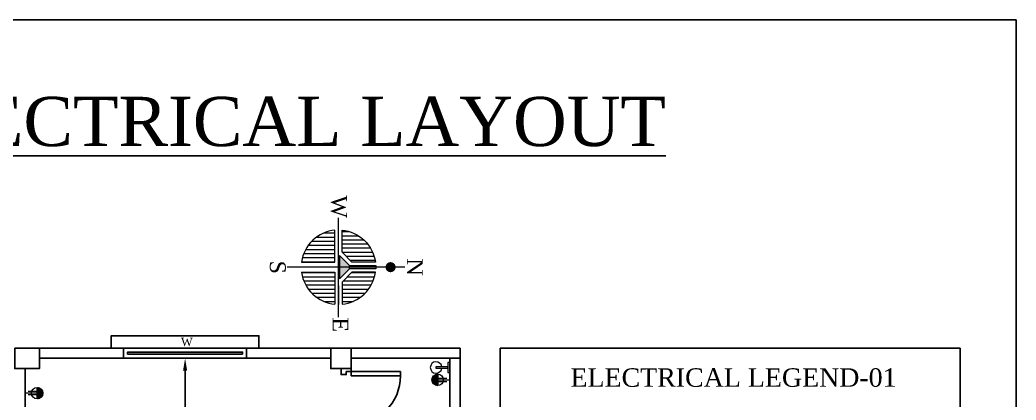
# Model space of a CAD drawing. Header units: inches. Extents: x -5597760 to 21122418, y -37133 to 23298423.
# Drawn here: x 4146.5 to 4632, y -24141.4 to -23956 of the extents above; entities that cross this region are included whole.
import ezdxf
from ezdxf.enums import TextEntityAlignment as Align

# ---------------------------------------------------------------- set-up
doc = ezdxf.new("R2010")
doc.units = ezdxf.units.IN
doc.header["$MEASUREMENT"] = 0
for name, color, linetype, lineweight in [('CONTINUOUS', 7, 'Continuous', 25), ('ELECTRICAL SYMBLE', 170, 'Continuous', 15), ('low wall', 30, 'Continuous', 9), ('North Sign', 7, 'Continuous', 5)]:
    doc.layers.add(name, color=color, linetype=linetype, lineweight=lineweight)
doc.layers.add('Dimention', color=7, linetype='Continuous')
doc.layers.add('Text', color=7, linetype='Continuous')
doc.styles.get("Standard").update_dxf_attribs({"font": 'times.ttf', "height": 8})
doc.styles.add('style4', font='times.ttf')
doc.dimstyles.get("Standard").update_dxf_attribs({"dimtxt": 7, "dimasz": 6, "dimexe": 5, "dimexo": 4, "dimgap": 0.09, "dimtad": 0, "dimtih": 1, "dimtoh": 1, "dimdec": 0, "dimzin": 0, "dimdsep": 46, "dimlunit": 3, "dimtxsty": 'Standard', "dimcen": 0.09, "dimadec": 0, "dimazin": 0, "dimtfac": 1, "dimtdec": 0, "dimtofl": 0, "dimtmove": 0, "dimatfit": 3, "dimfxl": 3, "dimfxlon": 1, "dimtolj": 1, "dimtzin": 0, "dimarcsym": 0})

# ---------------------------------------------------------------- blocks, each defined once
blk = doc.blocks.new('North')
at = {"layer": 'North Sign'}
h = blk.add_hatch(color=1, dxfattribs=at)
edge = h.paths.add_edge_path()
edge.add_line((1.39, -22.63), (1.39, -22.63))
edge.add_line((1.39, -22.63), (1.39, -42.84))
edge.add_line((1.39, -42.84), (-1.39, -42.84))
edge.add_line((-1.39, -42.84), (-1.39, -22.63))
edge.add_arc((0, -54.31), 31.72, 87.48749, 92.51251, ccw=False)
h = blk.add_hatch(color=1, dxfattribs=at)
h.paths.add_polyline_path([(0, -50.54), (-9.09, -50.54), (-1.39, -42.84), (0, -42.84)])
h.paths.add_polyline_path([(9.09, -50.54), (0, -50.54), (0, -42.84), (1.39, -42.84)])
for p, q in [((-5.3, -42.31), (-5.3, -23.09)), ((-3.99, -22.91), (-4.24, -22.91)), ((4.24, -22.91), (3.99, -22.91)), ((4.24, -41.25), (4.24, -22.91)), ((-18.02, -48.7), (-18.02, -28.92)), ((-14.84, -48.7), (-14.84, -26.71)), ((-11.66, -48.67), (-11.66, -25.06)), ((-8.48, -45.49), (-8.48, -23.87)), ((7.42, -44.43), (7.42, -23.57)), ((10.6, -47.61), (10.6, -24.62)), ((13.78, -48.7), (13.78, -26.1)), ((16.96, -48.7), (16.96, -28.11)), ((20.14, -48.7), (20.14, -30.8)), ((-24.38, -48.7), (-24.38, -36.04)), ((-21.2, -48.7), (-21.2, -31.89)), ((23.32, -48.7), (23.32, -34.48)), ((-27.56, -48.7), (-27.56, -42.96)), ((26.5, -48.7), (26.5, -40.08)), ((-3.99, -54.15), (-28.7, -54.15)), ((-28.7, -54.15), (-28.7, -54.15)), ((-26.5, -62.78), (-26.5, -54.15)), ((-23.32, -68.38), (-23.32, -54.15)), ((-20.14, -72.06), (-20.14, -54.15)), ((-16.96, -74.74), (-16.96, -54.15)), ((-13.78, -76.75), (-13.78, -54.15)), ((-10.6, -78.24), (-10.6, -54.15)), ((-7.42, -79.29), (-7.42, -54.15)), ((-4.24, -79.95), (-4.24, -54.15)), ((-3.99, -79.99), (-3.99, -54.15)), ((3.99, -54.15), (28.7, -54.15)), ((3.99, -79.99), (3.99, -54.15)), ((4.24, -79.95), (4.24, -54.15)), ((7.42, -79.29), (7.42, -54.15)), ((10.6, -78.24), (10.6, -54.15)), ((13.78, -76.75), (13.78, -54.15)), ((16.96, -74.74), (16.96, -54.15)), ((20.14, -72.06), (20.14, -54.15)), ((23.32, -68.38), (23.32, -54.15)), ((26.5, -62.78), (26.5, -54.15)), ((28.7, -54.15), (28.7, -54.15)), ((-3.99, -79.99), (-3.99, -79.99)), ((3.99, -79.99), (3.99, -79.99))]:
    blk.add_line(p, q, dxfattribs=at)
at = {"layer": 'North Sign', "color": 1}
for p, q in [((-1.39, -42.84), (-9.09, -50.54)), ((1.39, -42.84), (9.09, -50.54)), ((-9.09, -50.54), (9.09, -50.54))]:
    blk.add_line(p, q, dxfattribs=at)
at = {"layer": 'North Sign'}
for points in [[(0, 0), (0, -91.18)], [(38.81, -51.43), (-38.27, -51.43)], [(-5.87, -51.43), (-14.42, -51.43)], [(14.42, -51.43), (28.83, -51.43)]]:
    blk.add_lwpolyline(points, dxfattribs=at)
at = {"layer": 'North Sign', "color": 1, "const_width": 3.89}
blk.add_lwpolyline([(1.95, -11.12, -1), (-1.95, -11.12, -1)], format="xyb", close=True, dxfattribs=at)
at = {"layer": 'North Sign'}
for points in [[(-3.99, -22.87), (-3.99, -22.87), (-3.99, -41), (-11.69, -48.7), (-28.7, -48.7), (-28.7, -48.7, -0.347379)], [(3.99, -41), (11.69, -48.7), (28.7, -48.7), (28.7, -48.7, 0.347379), (3.99, -22.87), (3.99, -22.87)]]:
    blk.add_lwpolyline(points, format="xyb", close=True, dxfattribs=at)
at = {"layer": 'North Sign', "color": 1}
blk.add_lwpolyline([(1.39, -22.63), (1.39, -22.63), (1.39, -42.84), (-1.39, -42.84), (-1.39, -22.63, -0.021929)], format="xyb", close=True, dxfattribs=at)
at = {"layer": 'North Sign'}
for start, end in [(185.42309, 262.0478), (277.9522, 354.57691)]:
    blk.add_arc((0, -51.43), 28.83, start, end, dxfattribs=at)
at = {"layer": 'North Sign', "style": 'style4'}
for s, p in [('N', (-0.06, 7.64)), ('W', (-46.8, -50.97)), ('E', (44.55, -49.85)), ('S', (0.05, -98.35))]:
    blk.add_text(s, height=12.3, dxfattribs=at).set_placement(p, align=Align.MIDDLE_CENTER)
blk = doc.blocks.new('Small Door')
at = {"color": 142}
for points in [[(1.5, 24), (1.5, 0), (3.5, 0), (3.5, 24)], [(0, 0), (1.5, 0), (1.5, -2.5), (3, -2.5), (3, -5), (0, -5)], [(29, 0), (27.5, 0), (27.5, -2.5), (26, -2.5), (26, -5), (29, -5)]]:
    blk.add_lwpolyline(points, close=True, dxfattribs=at)
blk.add_arc((3.5, 0), 24, 0, 90, dxfattribs=at)
blk = doc.blocks.new('*D1180')
at = {"color": 0, "lineweight": -2, "transparency": 16777216}
for p, q in [((4226.97, -24121), (4231.97, -24121)), ((4226.97, -24127), (4226.97, -24149.34)), ((4226.97, -24180), (4226.97, -24157.66)), ((4226.97, -24186), (4231.97, -24186))]:
    blk.add_line(p, q, dxfattribs=at)
at = {"color": 0, "transparency": 16777216}
for points in [[(4225.97, -24127), (4227.97, -24127), (4226.97, -24121)], [(4225.97, -24180), (4227.97, -24180), (4226.97, -24186)]]:
    blk.add_solid(points, dxfattribs=at)
at = {"layer": 'Defpoints', "color": 0, "transparency": 16777216}
for p in [(4226.97, -24121), (4226.97, -24121), (4226.97, -24186)]:
    blk.add_point(p, dxfattribs=at)
at = {"color": 0, "transparency": 16777216, "insert": (4226.97, -24153.5), "char_height": 8, "attachment_point": 5}
blk.add_mtext('\\A1;5\'-5"', dxfattribs=at)
blk = doc.blocks.new('8')
at = {"color": 30, "true_color": 0xf26722, "extrusion": (-0.011679, 0.000192196, 0.999932)}
for p, q in [((1022.34, 924.16, -2.15), (1010.86, 924.16, -2.29)), ((1010.87, 922.66, -2.29), (1022.34, 922.66, -2.15)), ((1022.34, 922.66, -2.15), (1022.34, 924.16, -2.15))]:
    blk.add_line(p, q, dxfattribs=at)
at = {"layer": 'ELECTRICAL SYMBLE', "color": 30, "true_color": 0xf26722, "extrusion": (-0.011679, 0.000192196, 0.999932)}
for p, q in [((1010.86, 928.15, -2.29), (1008.87, 928.15, -2.31)), ((1008.87, 928.15, -2.31), (1008.87, 918.67, -2.31)), ((1010.87, 918.67, -2.29), (1010.86, 928.15, -2.29)), ((1010.86, 924.16, -2.29), (1010.87, 922.66, -2.29)), ((1008.87, 918.67, -2.31), (1010.87, 918.67, -2.29))]:
    blk.add_line(p, q, dxfattribs=at)
blk.add_arc((1022.18, 923.42, -13.92), 5.6, 187.69162, 172.3364, dxfattribs=at)
blk = doc.blocks.new('18')
at = {"color": 5, "extrusion": (-0.011679, 0.000192196, 0.999932)}
for p, q in [((1016.16, 626.37, -2.17), (1021.14, 631.35, -2.11)), ((1021.72, 629.63, -2.1), (1020.19, 631.17, -2.12)), ((1021.72, 630.57, -2.1), (1020.96, 631.33, -2.11)), ((1021.73, 620.2, -2.1), (1016.13, 625.8, -2.17)), ((1016.14, 625.41, -2.17), (1021.72, 631, -2.1)), ((1021.73, 621.14, -2.1), (1016.2, 626.67, -2.17)), ((1020.71, 620.28, -2.11), (1016.22, 624.76, -2.17)), ((1016.26, 624.58, -2.17), (1021.72, 630.05, -2.1)), ((1021.73, 622.09, -2.1), (1016.37, 627.44, -2.17)), ((1016.42, 627.58, -2.17), (1019.93, 631.09, -2.12)), ((1016.47, 623.85, -2.16), (1021.72, 629.11, -2.1)), ((1021.73, 623.03, -2.1), (1016.64, 628.12, -2.16)), ((1019.31, 620.73, -2.13), (1016.67, 623.37, -2.16)), ((1016.76, 623.2, -2.16), (1021.72, 628.17, -2.1)), ((1021.73, 623.97, -2.1), (1016.96, 628.73, -2.16)), ((1017.11, 622.61, -2.16), (1021.72, 627.22, -2.1)), ((1021.73, 624.92, -2.1), (1017.35, 629.28, -2.15)), ((1017.53, 622.08, -2.15), (1021.72, 626.28, -2.1)), ((1021.72, 625.86, -2.1), (1017.8, 629.78, -2.15)), ((1018, 621.61, -2.15), (1021.73, 625.34, -2.1)), ((1021.72, 626.8, -2.1), (1018.31, 630.22, -2.14)), ((1018.52, 621.19, -2.14), (1021.73, 624.4, -2.1)), ((1021.72, 627.74, -2.1), (1018.87, 630.6, -2.14)), ((1019.11, 620.83, -2.13), (1021.73, 623.45, -2.1)), ((1021.72, 628.69, -2.1), (1019.49, 630.92, -2.13)), ((1019.76, 620.54, -2.12), (1021.73, 622.51, -2.1)), ((1020.48, 620.32, -2.12), (1021.73, 621.57, -2.1)), ((1021.3, 620.2, -2.11), (1021.73, 620.62, -2.1))]:
    blk.add_line(p, q, dxfattribs=at)
at = {"extrusion": (-0.011679, 0.000192196, 0.999932)}
blk.add_line((1021.72, 631.38, -2.1), (1021.73, 620.18, -2.1), dxfattribs=at)
at = {"layer": 'ELECTRICAL SYMBLE', "extrusion": (-0.011679, 0.000192196, 0.999932)}
for p, q in [((1021.72, 627.33, -2.1), (1030.48, 627.33, -2)), ((1021.72, 625.78, -2.1), (1033.5, 625.79, -1.97)), ((1021.73, 624.24, -2.1), (1030.48, 624.24, -2))]:
    blk.add_line(p, q, dxfattribs=at)
blk.add_circle((1021.63, 625.79, -13.92), 5.6, dxfattribs=at)

msp = doc.modelspace()

# ---------------------------------------------------------------- linework, layer by layer
for p, q in [((4143.97, -24116, 0.07), (4297.97, -24116, 0.07)), ((4307.97, -24116, 0.07), (4307.97, -24129.5, 0.07)), ((4307.97, -24116, 0.07), (4360.97, -24116, 0.07)), ((4360.97, -24116, 0.07), (4360.97, -24270, 0.07)), ((4155.97, -24121, 0.07), (4297.97, -24121, 0.07)), ((4307.97, -24121, 0.07), (4360.97, -24121, 0.07)), ((4355.97, -24121, 0.07), (4355.97, -24193, 0.07)), ((4148.97, -24255, 0.07), (4148.97, -24126, 0.07)), ((4302.97, -24126, 0.07), (4302.97, -24129, 0.07))]:
    msp.add_line(p, q)
at = {"elevation": 0.07}
for points in [[(3724.47, -23956), (4631.96, -23956), (4631.96, -24724.5), (3724.47, -24724.5)], [(4143.97, -24116), (4155.97, -24116), (4155.97, -24126), (4143.97, -24126)], [(4307.97, -24116), (4307.97, -24126), (4297.97, -24126), (4297.97, -24116)]]:
    msp.add_lwpolyline(points, close=True, dxfattribs=at)
at = {"layer": 'CONTINUOUS', "color": 0, "lineweight": 25}
for p, q in [((4604.79, -24116, 0.07), (4380.46, -24116, 0.07)), ((4380.46, -24116, 0.07), (4380.46, -24450.1, 0.07)), ((4604.79, -24450.1, 0.07), (4604.79, -24116, 0.07))]:
    msp.add_line(p, q, dxfattribs=at)
at = {"layer": 'Dimention', "lineweight": -3, "ltscale": 2, "elevation": 0.07, "flags": 128}
msp.add_lwpolyline([(4254.97, -24119), (4198.97, -24119), (4198.97, -24118), (4254.97, -24118)], close=True, dxfattribs=at)
at = {"layer": 'low wall', "lineweight": -3, "ltscale": 5, "elevation": 0.07}
msp.add_lwpolyline([(4190.97, -24116), (4190.97, -24110), (4262.97, -24110), (4262.97, -24116)], dxfattribs=at)
msp.add_lwpolyline([(4256.97, -24121), (4196.97, -24121), (4196.97, -24116), (4256.97, -24116)], close=True, dxfattribs=at)

# ---------------------------------------------------------------- block references
at = {"rotation": 270}
msp.add_blockref('Small Door', (4307.97, -24126, 0.07), dxfattribs=at)
at = {"layer": 'ELECTRICAL SYMBLE', "color": 0, "lineweight": 25, "xscale": 0.5, "yscale": 0.5, "zscale": 0.5, "rotation": 180}
msp.add_blockref('8', (4860.4, -23663.8, 1.22), dxfattribs=at)
at = {"layer": 'ELECTRICAL SYMBLE', "lineweight": 25, "xscale": 0.5, "yscale": 0.5, "zscale": 0.5}
msp.add_blockref('18', (3839.21, -24444.39, 1.05), dxfattribs=at)
at = {"layer": 'ELECTRICAL SYMBLE', "lineweight": 25, "xscale": 0.5, "yscale": 0.5, "zscale": 0.5, "rotation": 180}
msp.add_blockref('18', (4665.72, -23825.11, 1.05), dxfattribs=at)
at = {"layer": 'North Sign', "xscale": 0.6300000000010187, "yscale": 0.6300000000010187, "zscale": 0.6300000000010187, "rotation": 269.9999999999997}
msp.add_blockref('North', (4334.12, -24076.58, 0.07), dxfattribs=at)

# ---------------------------------------------------------------- texts
at = {"insert": (3902.46, -23993.5, 0.07), "char_height": 24, "attachment_point": 1}
msp.add_mtext_dynamic_manual_height_columns('{\\L\\C1;1st FLOOR ELECTRICAL LAYOUT}', width=591.5, gutter_width=120, heights=[0], dxfattribs=at)
at = {"lineweight": -3, "insert": (4224.98, -24111.04, 0.07), "char_height": 4, "width": 612.207, "attachment_point": 1}
msp.add_mtext('W', dxfattribs=at)
at = {"layer": 'Text', "color": 0, "lineweight": 25, "ltscale": 3, "insert": (4494.25, -24130.47, -0.19), "char_height": 9, "width": 185.3468, "attachment_point": 5}
msp.add_mtext('{\\fTimes New Roman|b0|i0|c0|p18;ELECTRICAL LEGEND-01}', dxfattribs=at)

# ---------------------------------------------------------------- dimensions: what is measured, and where the dimension line sits
dim = msp.add_linear_dim(base=(4226.97, -24121, 0.07), p1=(4226.97, -24186, 0.07), p2=(4226.97, -24121, 0.07), angle=90, dimstyle='Standard')
dim.commit()
dim.dimension.update_dxf_attribs({"geometry": '*D1180', "text_midpoint": (4226.97, -24153.5, 0.07)})

doc.saveas('drawing.dxf')
